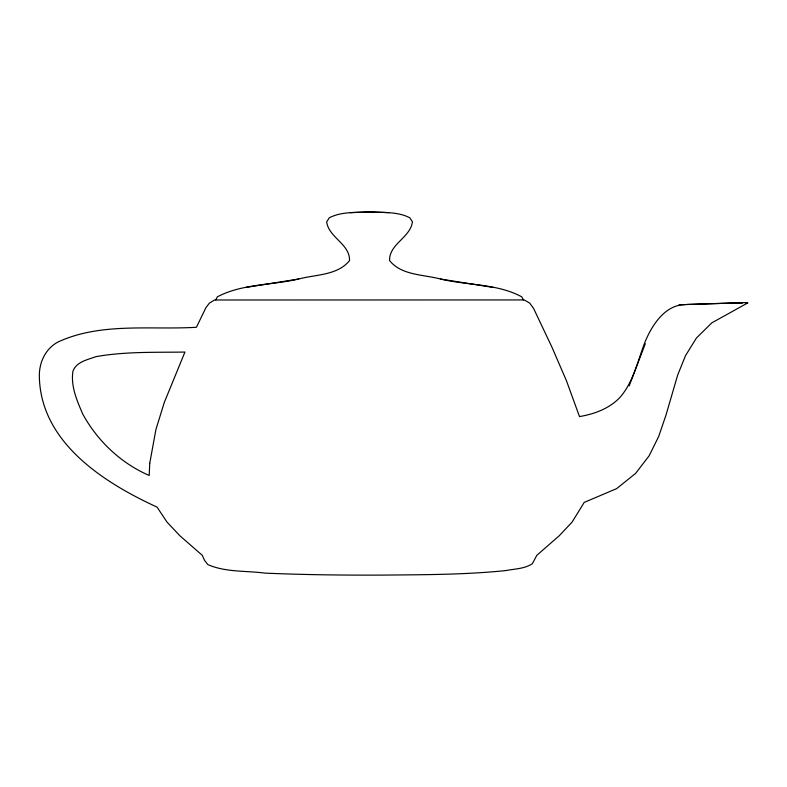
<?xml version="1.0" encoding="UTF-8"?>
<svg xmlns="http://www.w3.org/2000/svg" width="787" height="787" viewBox="0 0 787 787"><rect width="100%" height="100%" fill="white"/><g stroke="black" fill="none" stroke-linecap="round" stroke-linejoin="round"><path stroke-width="1.18" d="M629.157 385.915L645.31 343.722M215.746 299.926L217.33 296.847C242.081 283.694 271.938 285.347 298.686 279.001C315.567 274.486 337.839 275.42 349.536 260.546C350.048 243.99 328.612 237.536 326.664 221.806L329.34 217.753C341.676 211.398 356.127 212.795 369.556 211.91C382.984 212.795 397.435 211.398 409.771 217.753L412.437 221.806C410.499 237.536 389.063 243.99 389.575 260.546C401.272 275.42 423.544 274.486 440.415 279.001C467.134 285.514 497.118 283.458 521.771 296.847L523.365 299.926M684.975 304.677C665.045 304.677 651.862 325.395 645.045 341.922C637.647 360.869 633.574 382.02 619.733 397.671C609.059 408.709 594.342 414.051 579.498 416.579L566.512 380.898L552.041 347.392L533.655 308.553L529.74 303.152L524.319 299.936L214.536 299.995L209.362 303.152L205.879 307.756L196.416 327.274C150.533 330.048 100.667 322.09 57.677 342.158C45.134 349.123 38.966 362.846 39.35 376.855C40.835 442.442 103.49 482.49 157.066 507.123L167.001 522.076L179.849 535.731L202.328 555.366L204.453 560.216L207.837 564.594C225.702 572.434 246.144 570.605 265.101 573.133C304.51 574.805 343.949 575.277 383.397 575.09C424.242 574.707 465.215 574.756 505.893 570.565C514.787 568.824 524.526 568.893 532.337 563.728L536.783 555.366L559.252 535.731L572.1 522.086L584.21 502.391L616.614 488.648L635.562 473.44L649.118 455.821L658.689 436.48L665.969 415.142L677.686 375.015L685.497 355.675L696.406 338.056L711.832 322.847L747.65 302.985L743.912 302.572L737.586 303.231M738.895 303.241L741.285 302.651L736.996 303.329L742.79 302.67L687.031 304.471M245.79 287.471L298.686 279.001M737.262 303.359L741.787 302.759L679.073 304.766M350.264 212.628L369.556 211.91L388.837 212.628M440.415 279.001L493.321 287.471M149.756 463.248L149.196 475.476C121.031 463.258 97.509 441.074 82.812 414.159C76.988 400.721 70.564 386.132 72.945 371.159C76.536 361.666 87.465 359.836 95.857 356.668C125.241 351.425 155.206 352.497 184.925 352.064L164.296 402.452L155.895 429.604L149.756 463.248M747.65 302.985L746.273 303.074L747.65 302.985"/></g></svg>
